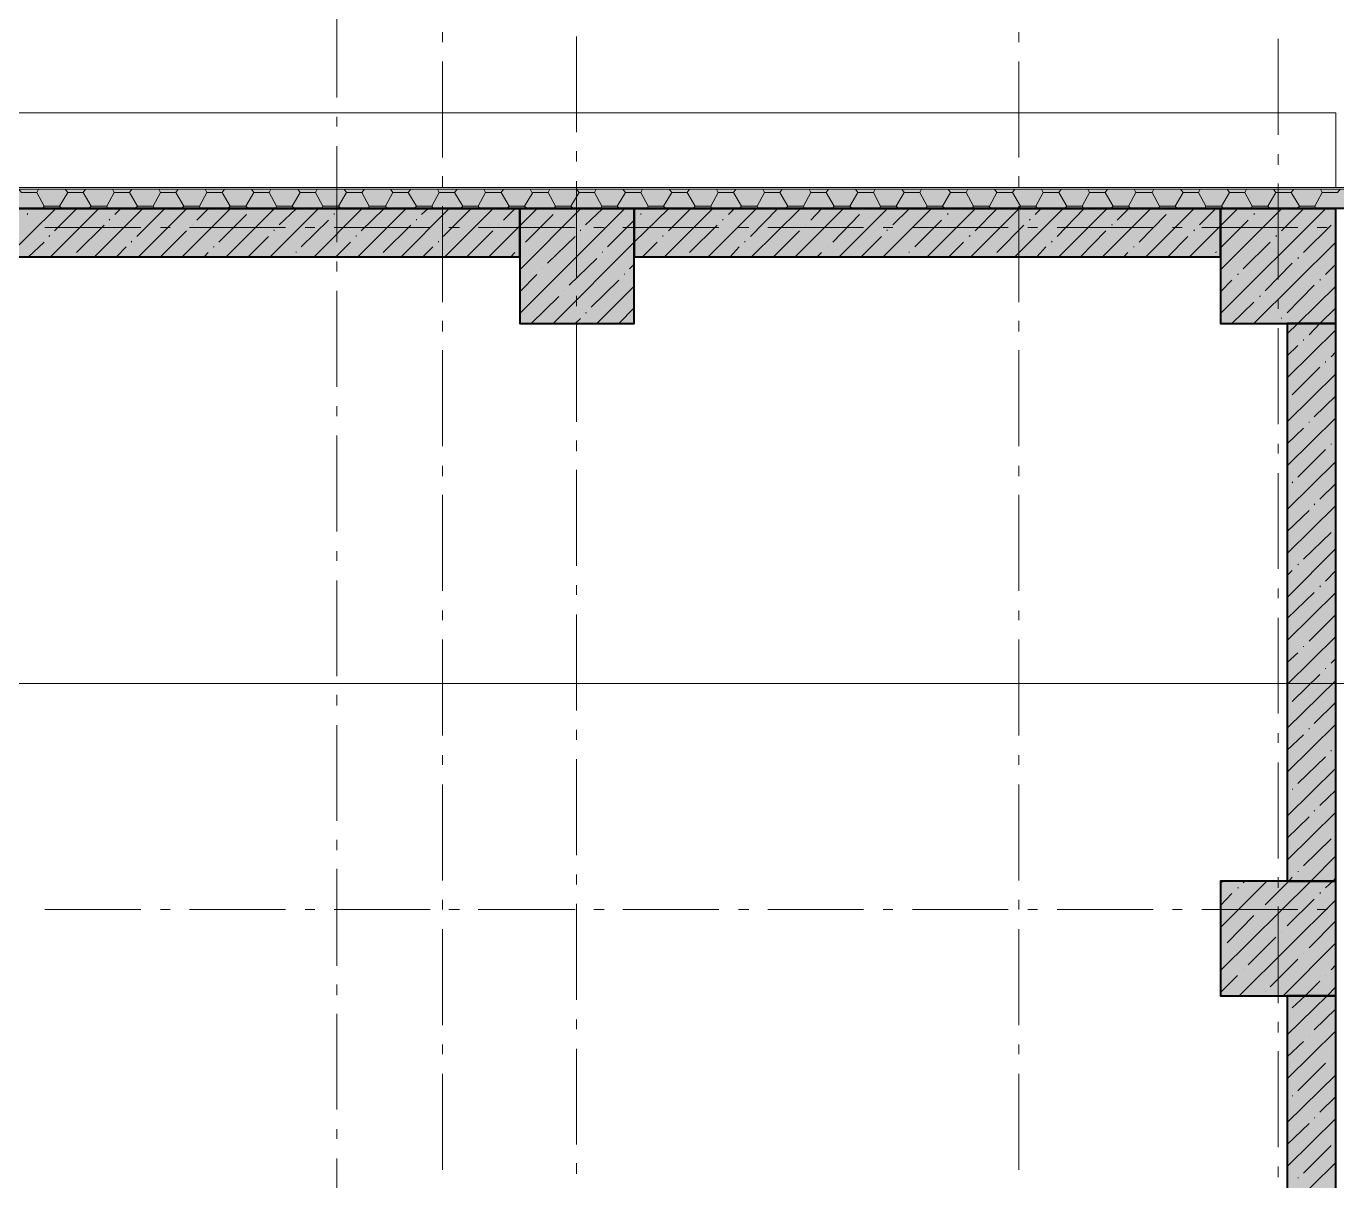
# Model space of a CAD drawing. Header units: millimetres. Extents: x -401725 to 250493, y 305116 to 802890.
# Drawn here: x -375115.67 to -375112.983, y 508985.866 to 508988.233 of the extents above; entities that cross this region are included whole.
import ezdxf

# ---------------------------------------------------------------- set-up
doc = ezdxf.new("R2010")
doc.units = ezdxf.units.MM
doc.layers.add('PDF _Геометрия', color=7, linetype='Continuous', true_color=0x1d1d1d)
doc.layers.add('PDF _Сплошная заливка', color=7, linetype='Continuous', true_color=0xffffff)

msp = doc.modelspace()

# ---------------------------------------------------------------- hatches: boundary and pattern name
at = {"layer": 'PDF _Сплошная заливка', "transparency": 33554559}
h = msp.add_hatch(color=256, dxfattribs=at)
h.paths.add_polyline_path([(-375123.1053, 508987.8606), (-375123.1053, 508987.8988), (-375133.6947, 508987.8988), (-375133.6947, 508987.8606)])
h.paths.add_polyline_path([(-375092.8682, 508987.8606), (-375092.8682, 508987.8988), (-375102.5145, 508987.8988), (-375102.5145, 508987.8606)])
h.paths.add_polyline_path([(-375102.9861, 508987.8606), (-375102.9861, 508987.8988), (-375109.5058, 508987.8988), (-375109.5058, 508987.8606)])
h.paths.add_polyline_path([(-375109.7425, 508987.8606), (-375109.7425, 508987.8988), (-375122.4753, 508987.8988), (-375122.4753, 508987.8606)])

# ---------------------------------------------------------------- linework, layer by layer
at = {"layer": 'PDF _Геометрия', "color": 7, "lineweight": 9}
for points in [[(-375115.0331, 508988.2838), (-375115.0331, 508988.0871)], [(-375114.8164, 508988.2205), (-375114.8164, 508988.2005)], [(-375113.6347, 508988.2205), (-375113.6347, 508988.2005)], [(-375114.5414, 508988.2121), (-375114.5414, 508988.0155)], [(-375113.1031, 508988.2071), (-375113.1031, 508988.0105)], [(-375114.8164, 508988.1605), (-375114.8164, 508987.9638)], [(-375113.6347, 508988.1605), (-375113.6347, 508987.9638)], [(-375112.9847, 508987.9021), (-375112.9847, 508988.0554), (-375133.8905, 508988.0554), (-375133.8905, 508975.6543)], [(-375115.0331, 508988.0471), (-375115.0331, 508988.0271)], [(-375115.0331, 508987.9871), (-375115.0331, 508987.7905)], [(-375114.5414, 508987.9771), (-375114.5414, 508987.9555)], [(-375113.1031, 508987.9705), (-375113.1031, 508987.9488)], [(-375114.8164, 508987.9255), (-375114.8164, 508987.9038)], [(-375113.6347, 508987.9255), (-375113.6347, 508987.9038)], [(-375122.4747, 508987.8988), (-375109.7419, 508987.8988)], [(-375109.7414, 508987.9021), (-375122.4742, 508987.9021), (-375122.4742, 508987.8988), (-375122.4742, 508987.8605), (-375122.4742, 508987.8588)], [(-375114.5414, 508987.9155), (-375114.5414, 508987.7188)], [(-375113.1031, 508987.9105), (-375113.1031, 508987.7138)], [(-375122.4747, 508987.8605), (-375109.7419, 508987.8605)], [(-375116.0964, 508987.8588), (-375110.19, 508987.8588)], [(-375114.8164, 508987.8638), (-375114.8164, 508987.6671)], [(-375113.6347, 508987.8638), (-375113.6347, 508987.6671)], [(-375112.9847, 508987.6238), (-375112.9847, 508987.8588)], [(-375115.4347, 508987.8205), (-375115.6314, 508987.8205)], [(-375115.3747, 508987.8205), (-375115.3947, 508987.8205)], [(-375115.1381, 508987.8205), (-375115.3347, 508987.8205)], [(-375115.0781, 508987.8205), (-375115.0981, 508987.8205)], [(-375114.8414, 508987.8205), (-375115.0381, 508987.8205)], [(-375114.7814, 508987.8205), (-375114.8031, 508987.8205)], [(-375114.5447, 508987.8205), (-375114.7431, 508987.8205)], [(-375114.4847, 508987.8205), (-375114.5064, 508987.8205)], [(-375114.2497, 508987.8205), (-375114.4464, 508987.8205)], [(-375114.1881, 508987.8205), (-375114.2097, 508987.8205)], [(-375113.9531, 508987.8205), (-375114.1497, 508987.8205)], [(-375113.8931, 508987.8205), (-375113.9131, 508987.8205)], [(-375113.6564, 508987.8205), (-375113.8531, 508987.8205)], [(-375113.5964, 508987.8205), (-375113.6164, 508987.8205)], [(-375113.3597, 508987.8205), (-375113.5564, 508987.8205)], [(-375113.2997, 508987.8205), (-375113.3197, 508987.8205)], [(-375113.0631, 508987.8205), (-375113.2597, 508987.8205)], [(-375113.0031, 508987.8205), (-375113.0231, 508987.8205)], [(-375115.0331, 508987.7505), (-375115.0331, 508987.7305)], [(-375115.0331, 508987.6905), (-375115.0331, 508987.4938)], [(-375114.5414, 508987.6805), (-375114.5414, 508987.6588)], [(-375113.1031, 508987.6738), (-375113.1031, 508987.6538)], [(-375114.8164, 508987.6288), (-375114.8164, 508987.6071)], [(-375113.6347, 508987.6288), (-375113.6347, 508987.6071)], [(-375114.5414, 508987.6205), (-375114.5414, 508987.4221)], [(-375113.1031, 508987.6138), (-375113.1031, 508987.4171)], [(-375114.8164, 508987.5688), (-375114.8164, 508987.3721)], [(-375113.6347, 508987.5688), (-375113.6347, 508987.3721)], [(-375115.0331, 508987.4538), (-375115.0331, 508987.4338)], [(-375115.0331, 508987.3938), (-375115.0331, 508987.1971)], [(-375114.5414, 508987.3838), (-375114.5414, 508987.3621)], [(-375113.1031, 508987.3771), (-375113.1031, 508987.3571)], [(-375114.8164, 508987.3321), (-375114.8164, 508987.3105)], [(-375114.5414, 508987.3238), (-375114.5414, 508987.1271)], [(-375113.6347, 508987.3321), (-375113.6347, 508987.3105)], [(-375113.1031, 508987.3171), (-375113.1031, 508987.1205)], [(-375114.8164, 508987.2721), (-375114.8164, 508987.0755)], [(-375113.6347, 508987.2721), (-375113.6347, 508987.0755)], [(-375115.0331, 508987.1571), (-375115.0331, 508987.1371)], [(-375115.0331, 508987.0971), (-375115.0331, 508986.9005)], [(-375114.5414, 508987.0871), (-375114.5414, 508987.0671)], [(-375113.1031, 508987.0805), (-375113.1031, 508987.0605)], [(-375114.8164, 508987.0355), (-375114.8164, 508987.0155)], [(-375114.5414, 508987.0271), (-375114.5414, 508986.8305)], [(-375113.6347, 508987.0355), (-375113.6347, 508987.0155)], [(-375113.1031, 508987.0205), (-375113.1031, 508986.8238)], [(-375114.8164, 508986.9755), (-375114.8164, 508986.7788)], [(-375113.6347, 508986.9755), (-375113.6347, 508986.7788)], [(-375115.0331, 508986.8621), (-375115.0331, 508986.8405)], [(-375115.0331, 508986.8005), (-375115.0331, 508986.6038)], [(-375114.5414, 508986.7905), (-375114.5414, 508986.7705)], [(-375113.1031, 508986.7838), (-375113.1031, 508986.7638)], [(-375114.8164, 508986.7388), (-375114.8164, 508986.7188)], [(-375114.5414, 508986.7305), (-375114.5414, 508986.5338)], [(-375113.6347, 508986.7388), (-375113.6347, 508986.7188)], [(-375113.1031, 508986.7238), (-375113.1031, 508986.5271)], [(-375114.8164, 508986.6788), (-375114.8164, 508986.4821)], [(-375113.6347, 508986.6788), (-375113.6347, 508986.4821)], [(-375115.0331, 508986.5655), (-375115.0331, 508986.5438)], [(-375115.0331, 508986.5055), (-375115.0331, 508986.3071)], [(-375114.5414, 508986.4938), (-375114.5414, 508986.4738)], [(-375113.1031, 508986.4888), (-375113.1031, 508986.4671)], [(-375112.9847, 508986.2455), (-375112.9847, 508986.4804)], [(-375115.6314, 508986.4221), (-375115.4347, 508986.4221)], [(-375115.3947, 508986.4221), (-375115.3747, 508986.4221)], [(-375115.3347, 508986.4221), (-375115.1381, 508986.4221)], [(-375115.0981, 508986.4221), (-375115.0781, 508986.4221)], [(-375115.0381, 508986.4221), (-375114.8414, 508986.4221)], [(-375114.8164, 508986.4421), (-375114.8164, 508986.4221)], [(-375114.8031, 508986.4221), (-375114.7814, 508986.4221)], [(-375114.7431, 508986.4221), (-375114.5447, 508986.4221)], [(-375114.5414, 508986.4338), (-375114.5414, 508986.2371)], [(-375114.5064, 508986.4221), (-375114.4847, 508986.4221)], [(-375114.4464, 508986.4221), (-375114.2497, 508986.4221)], [(-375114.2097, 508986.4221), (-375114.1881, 508986.4221)], [(-375114.1497, 508986.4221), (-375113.9531, 508986.4221)], [(-375113.9131, 508986.4221), (-375113.8931, 508986.4221)], [(-375113.8531, 508986.4221), (-375113.6564, 508986.4221)], [(-375113.6347, 508986.4421), (-375113.6347, 508986.4221)], [(-375113.6164, 508986.4221), (-375113.5964, 508986.4221)], [(-375113.5564, 508986.4221), (-375113.3597, 508986.4221)], [(-375113.3197, 508986.4221), (-375113.2997, 508986.4221)], [(-375113.2597, 508986.4221), (-375113.0631, 508986.4221)], [(-375113.1031, 508986.4288), (-375113.1031, 508986.2305)], [(-375113.0231, 508986.4221), (-375113.0031, 508986.4221)], [(-375114.8164, 508986.3821), (-375114.8164, 508986.1855)], [(-375113.6347, 508986.3821), (-375113.6347, 508986.1855)], [(-375115.0331, 508986.2688), (-375115.0331, 508986.2471)], [(-375115.0331, 508986.2088), (-375115.0331, 508986.0121)], [(-375114.5414, 508986.1971), (-375114.5414, 508986.1771)], [(-375113.1031, 508986.1921), (-375113.1031, 508986.1705)], [(-375114.8164, 508986.1455), (-375114.8164, 508986.1255)], [(-375114.5414, 508986.1371), (-375114.5414, 508985.9405)], [(-375113.6347, 508986.1455), (-375113.6347, 508986.1255)], [(-375113.1031, 508986.1321), (-375113.1031, 508985.9355)], [(-375114.8164, 508986.0855), (-375114.8164, 508985.8888)], [(-375113.6347, 508986.0855), (-375113.6347, 508985.8888)], [(-375115.0331, 508985.9721), (-375115.0331, 508985.9521)], [(-375115.0331, 508985.9121), (-375115.0331, 508985.7155)], [(-375114.5414, 508985.9021), (-375114.5414, 508985.8805)], [(-375113.1031, 508985.8955), (-375113.1031, 508985.8738)]]:
    msp.add_lwpolyline(points, dxfattribs=at)
at = {"layer": 'PDF _Геометрия', "lineweight": 9}
for points in [[(-375115.6847, 508987.8988), (-375115.6797, 508987.8921), (-375115.6481, 508987.8921), (-375115.6447, 508987.8988)], [(-375115.5897, 508987.8988), (-375115.5847, 508987.8921), (-375115.5531, 508987.8921), (-375115.5481, 508987.8988)], [(-375115.4931, 508987.8988), (-375115.4897, 508987.8921), (-375115.4581, 508987.8921)], [(-375115.4581, 508987.8921), (-375115.4531, 508987.8988)], [(-375115.3981, 508987.8988), (-375115.3947, 508987.8921), (-375115.3631, 508987.8921)], [(-375115.3631, 508987.8921), (-375115.3581, 508987.8988)], [(-375115.3031, 508987.8988), (-375115.2997, 508987.8921), (-375115.2681, 508987.8921), (-375115.2631, 508987.8988)], [(-375115.2081, 508987.8988), (-375115.2031, 508987.8921), (-375115.1714, 508987.8921)], [(-375115.1714, 508987.8921), (-375115.1681, 508987.8988)], [(-375115.1131, 508987.8988), (-375115.1081, 508987.8921), (-375115.0764, 508987.8921)], [(-375115.0764, 508987.8921), (-375115.0731, 508987.8988)], [(-375115.0181, 508987.8988), (-375115.0131, 508987.8921), (-375114.9814, 508987.8921), (-375114.9764, 508987.8988)], [(-375114.9231, 508987.8988), (-375114.9181, 508987.8921), (-375114.8864, 508987.8921), (-375114.8814, 508987.8988)], [(-375114.8264, 508987.8988), (-375114.8231, 508987.8921), (-375114.7914, 508987.8921)], [(-375114.7914, 508987.8921), (-375114.7864, 508987.8988)], [(-375114.7314, 508987.8988), (-375114.7281, 508987.8921), (-375114.6964, 508987.8921)], [(-375114.6964, 508987.8921), (-375114.6914, 508987.8988)], [(-375114.6331, 508987.8921), (-375114.6364, 508987.8988)], [(-375114.5997, 508987.8921), (-375114.5964, 508987.8988)], [(-375114.5414, 508987.8988), (-375114.5364, 508987.8921), (-375114.5047, 508987.8921)], [(-375114.5047, 508987.8921), (-375114.5014, 508987.8988)], [(-375114.4464, 508987.8988), (-375114.4414, 508987.8921), (-375114.4097, 508987.8921)], [(-375114.4097, 508987.8921), (-375114.4064, 508987.8988)], [(-375114.3514, 508987.8988), (-375114.3464, 508987.8921), (-375114.3147, 508987.8921), (-375114.3097, 508987.8988)], [(-375114.2547, 508987.8988), (-375114.2514, 508987.8921), (-375114.2197, 508987.8921), (-375114.2147, 508987.8988)], [(-375114.1597, 508987.8988), (-375114.1564, 508987.8921), (-375114.1247, 508987.8921)], [(-375114.1247, 508987.8921), (-375114.1197, 508987.8988)], [(-375114.0647, 508987.8988), (-375114.0614, 508987.8921), (-375114.0297, 508987.8921)], [(-375114.0297, 508987.8921), (-375114.0247, 508987.8988)], [(-375113.9697, 508987.8988), (-375113.9647, 508987.8921), (-375113.9331, 508987.8921)], [(-375113.9331, 508987.8921), (-375113.9297, 508987.8988)], [(-375113.8747, 508987.8988), (-375113.8697, 508987.8921), (-375113.8381, 508987.8921)], [(-375113.8381, 508987.8921), (-375113.8347, 508987.8988)], [(-375113.7797, 508987.8988), (-375113.7747, 508987.8921), (-375113.7431, 508987.8921)], [(-375113.7431, 508987.8921), (-375113.7397, 508987.8988)], [(-375113.6847, 508987.8988), (-375113.6797, 508987.8921), (-375113.6481, 508987.8921), (-375113.6431, 508987.8988)], [(-375113.5881, 508987.8988), (-375113.5847, 508987.8921), (-375113.5531, 508987.8921), (-375113.5481, 508987.8988)], [(-375113.4931, 508987.8988), (-375113.4897, 508987.8921), (-375113.4581, 508987.8921)], [(-375113.4581, 508987.8921), (-375113.4531, 508987.8988)], [(-375113.3981, 508987.8988), (-375113.3947, 508987.8921), (-375113.3614, 508987.8921)], [(-375113.3614, 508987.8921), (-375113.3581, 508987.8988)], [(-375113.3031, 508987.8988), (-375113.2981, 508987.8921), (-375113.2664, 508987.8921)], [(-375113.2664, 508987.8921), (-375113.2631, 508987.8988)], [(-375113.2081, 508987.8988), (-375113.2031, 508987.8921), (-375113.1714, 508987.8921)], [(-375113.1714, 508987.8921), (-375113.1681, 508987.8988)], [(-375113.1131, 508987.8988), (-375113.1081, 508987.8921), (-375113.0764, 508987.8921)], [(-375113.0764, 508987.8921), (-375113.0714, 508987.8988)], [(-375113.0164, 508987.8988), (-375113.0131, 508987.8921), (-375112.9814, 508987.8921), (-375112.9764, 508987.8988)], [(-375115.6481, 508987.8921), (-375115.6331, 508987.8638), (-375115.6014, 508987.8638), (-375115.5981, 508987.8605)], [(-375115.6014, 508987.8638), (-375115.5847, 508987.8921)], [(-375115.5531, 508987.8921), (-375115.5364, 508987.8638), (-375115.5047, 508987.8638)], [(-375115.5031, 508987.8605), (-375115.5047, 508987.8638), (-375115.4897, 508987.8921)], [(-375115.4581, 508987.8921), (-375115.4414, 508987.8638), (-375115.4097, 508987.8638)], [(-375115.4081, 508987.8605), (-375115.4097, 508987.8638), (-375115.3947, 508987.8921)], [(-375115.3631, 508987.8921), (-375115.3464, 508987.8638), (-375115.3147, 508987.8638), (-375115.3131, 508987.8605)], [(-375115.3147, 508987.8638), (-375115.2997, 508987.8921)], [(-375115.2681, 508987.8921), (-375115.2514, 508987.8638), (-375115.2197, 508987.8638), (-375115.2031, 508987.8921)], [(-375115.1714, 508987.8921), (-375115.1564, 508987.8638), (-375115.1247, 508987.8638)], [(-375115.1214, 508987.8605), (-375115.1247, 508987.8638), (-375115.1081, 508987.8921)], [(-375115.0764, 508987.8921), (-375115.0614, 508987.8638), (-375115.0297, 508987.8638)], [(-375115.0264, 508987.8605), (-375115.0297, 508987.8638), (-375115.0131, 508987.8921)], [(-375114.9814, 508987.8921), (-375114.9664, 508987.8638), (-375114.9331, 508987.8638), (-375114.9314, 508987.8605)], [(-375114.9331, 508987.8638), (-375114.9181, 508987.8921)], [(-375114.8864, 508987.8921), (-375114.8697, 508987.8638), (-375114.8381, 508987.8638)], [(-375114.8364, 508987.8605), (-375114.8381, 508987.8638), (-375114.8231, 508987.8921)], [(-375114.7914, 508987.8921), (-375114.7747, 508987.8638), (-375114.7431, 508987.8638)], [(-375114.7414, 508987.8605), (-375114.7431, 508987.8638), (-375114.7281, 508987.8921)], [(-375114.6964, 508987.8921), (-375114.6797, 508987.8638), (-375114.6481, 508987.8638), (-375114.6447, 508987.8605)], [(-375114.6481, 508987.8638), (-375114.6314, 508987.8921)], [(-375114.6314, 508987.8921), (-375114.5997, 508987.8921)], [(-375114.5997, 508987.8921), (-375114.5847, 508987.8638), (-375114.5531, 508987.8638), (-375114.5364, 508987.8921)], [(-375114.5047, 508987.8921), (-375114.4897, 508987.8638), (-375114.4581, 508987.8638)], [(-375114.4547, 508987.8605), (-375114.4581, 508987.8638), (-375114.4414, 508987.8921)], [(-375114.4097, 508987.8921), (-375114.3947, 508987.8638), (-375114.3631, 508987.8638)], [(-375114.3597, 508987.8605), (-375114.3631, 508987.8638), (-375114.3464, 508987.8921)], [(-375114.3147, 508987.8921), (-375114.2981, 508987.8638), (-375114.2664, 508987.8638), (-375114.2647, 508987.8605)], [(-375114.2664, 508987.8638), (-375114.2514, 508987.8921)], [(-375114.2197, 508987.8921), (-375114.2031, 508987.8638), (-375114.1714, 508987.8638)], [(-375114.1697, 508987.8605), (-375114.1714, 508987.8638), (-375114.1564, 508987.8921)], [(-375114.1247, 508987.8921), (-375114.1081, 508987.8638), (-375114.0764, 508987.8638)], [(-375114.0747, 508987.8605), (-375114.0764, 508987.8638), (-375114.0614, 508987.8921)], [(-375114.0297, 508987.8921), (-375114.0131, 508987.8638), (-375113.9814, 508987.8638), (-375113.9781, 508987.8605)], [(-375113.9814, 508987.8638), (-375113.9647, 508987.8921)], [(-375113.9331, 508987.8921), (-375113.9181, 508987.8638), (-375113.8864, 508987.8638), (-375113.8697, 508987.8921)], [(-375113.8381, 508987.8921), (-375113.8231, 508987.8638), (-375113.7914, 508987.8638)], [(-375113.7881, 508987.8605), (-375113.7914, 508987.8638), (-375113.7747, 508987.8921)], [(-375113.7431, 508987.8921), (-375113.7281, 508987.8638), (-375113.6947, 508987.8638)], [(-375113.6947, 508987.8638), (-375113.6797, 508987.8921)], [(-375113.6481, 508987.8921), (-375113.6314, 508987.8638), (-375113.5997, 508987.8638), (-375113.5981, 508987.8605)], [(-375113.5997, 508987.8638), (-375113.5847, 508987.8921)], [(-375113.5531, 508987.8921), (-375113.5364, 508987.8638), (-375113.5047, 508987.8638)], [(-375113.5031, 508987.8605), (-375113.5047, 508987.8638), (-375113.4897, 508987.8921)], [(-375113.4581, 508987.8921), (-375113.4414, 508987.8638), (-375113.4097, 508987.8638)], [(-375113.4064, 508987.8605), (-375113.4097, 508987.8638), (-375113.3947, 508987.8921)], [(-375113.3614, 508987.8921), (-375113.3464, 508987.8638), (-375113.3147, 508987.8638), (-375113.3114, 508987.8605)], [(-375113.3147, 508987.8638), (-375113.2981, 508987.8921)], [(-375113.2664, 508987.8921), (-375113.2514, 508987.8638), (-375113.2197, 508987.8638), (-375113.2031, 508987.8921)], [(-375113.1714, 508987.8921), (-375113.1564, 508987.8638), (-375113.1247, 508987.8638)], [(-375113.1214, 508987.8605), (-375113.1247, 508987.8638), (-375113.1081, 508987.8921)], [(-375113.0764, 508987.8921), (-375113.0597, 508987.8638), (-375113.0281, 508987.8638)], [(-375113.0264, 508987.8605), (-375113.0281, 508987.8638), (-375113.0131, 508987.8921)], [(-375115.7097, 508987.7605), (-375115.6097, 508987.8588)], [(-375115.6681, 508987.8471), (-375115.6664, 508987.8488)], [(-375115.6564, 508987.8588), (-375115.6547, 508987.8588)], [(-375115.6347, 508987.8605), (-375115.6331, 508987.8638)], [(-375115.6197, 508987.7605), (-375115.5214, 508987.8588)], [(-375115.6114, 508987.8138), (-375115.5664, 508987.8588)], [(-375115.5397, 508987.8605), (-375115.5364, 508987.8638)], [(-375115.5297, 508987.7605), (-375115.4314, 508987.8588)], [(-375115.4881, 508987.8471), (-375115.4764, 508987.8588)], [(-375115.4447, 508987.8605), (-375115.4414, 508987.8638)], [(-375115.4431, 508987.8021), (-375115.3864, 508987.8588)], [(-375115.4397, 508987.7605), (-375115.3414, 508987.8588)], [(-375115.3497, 508987.8605), (-375115.3464, 508987.8638)], [(-375115.3497, 508987.7605), (-375115.2514, 508987.8588)], [(-375115.3197, 508987.8355), (-375115.2964, 508987.8588)], [(-375115.2747, 508987.7905), (-375115.2181, 508987.8471)], [(-375115.2597, 508987.7605), (-375115.1614, 508987.8588)], [(-375115.2547, 508987.8605), (-375115.2514, 508987.8638)], [(-375115.2164, 508987.8605), (-375115.2197, 508987.8638)], [(-375115.2064, 508987.8588), (-375115.2064, 508987.8588)], [(-375115.1697, 508987.7605), (-375115.0714, 508987.8588)], [(-375115.1581, 508987.8605), (-375115.1564, 508987.8638)], [(-375115.1514, 508987.8255), (-375115.1164, 508987.8588)], [(-375115.0797, 508987.7605), (-375114.9814, 508987.8588)], [(-375115.0631, 508987.8605), (-375115.0614, 508987.8638)], [(-375115.0381, 508987.8471), (-375115.0381, 508987.8488)], [(-375115.0281, 508987.8588), (-375115.0264, 508987.8588)], [(-375114.9897, 508987.7605), (-375114.8914, 508987.8588)], [(-375114.9831, 508987.8138), (-375114.9364, 508987.8588)], [(-375114.9681, 508987.8605), (-375114.9664, 508987.8638)], [(-375114.9014, 508987.7605), (-375114.8031, 508987.8588)], [(-375114.8731, 508987.8605), (-375114.8697, 508987.8638)], [(-375114.8597, 508987.8471), (-375114.8464, 508987.8588)], [(-375114.8147, 508987.8021), (-375114.7581, 508987.8588)], [(-375114.8114, 508987.7605), (-375114.7131, 508987.8588)], [(-375114.7781, 508987.8605), (-375114.7747, 508987.8638)], [(-375114.6914, 508987.8355), (-375114.6681, 508987.8588)], [(-375114.6831, 508987.8605), (-375114.6797, 508987.8638)], [(-375114.6581, 508987.8238), (-375114.6231, 508987.8588)], [(-375114.6581, 508987.7338), (-375114.5331, 508987.8588)], [(-375114.6581, 508987.6438), (-375114.4431, 508987.8588)], [(-375114.6464, 508987.7905), (-375114.5897, 508987.8471)], [(-375114.5864, 508987.8605), (-375114.5847, 508987.8638)], [(-375114.5781, 508987.8588), (-375114.5781, 508987.8588)], [(-375114.5497, 508987.8605), (-375114.5531, 508987.8638)], [(-375114.5231, 508987.8255), (-375114.4881, 508987.8588)], [(-375114.4914, 508987.8605), (-375114.4897, 508987.8638)], [(-375114.4231, 508987.7905), (-375114.3531, 508987.8588)], [(-375114.4097, 508987.8471), (-375114.4097, 508987.8488)], [(-375114.3981, 508987.8588), (-375114.3981, 508987.8588)], [(-375114.3964, 508987.8605), (-375114.3947, 508987.8638)], [(-375114.3614, 508987.7605), (-375114.2631, 508987.8588)], [(-375114.3531, 508987.8138), (-375114.3081, 508987.8588)], [(-375114.3014, 508987.8605), (-375114.2981, 508987.8638)], [(-375114.2714, 508987.7605), (-375114.1731, 508987.8588)], [(-375114.2297, 508987.8471), (-375114.2181, 508987.8588)], [(-375114.2064, 508987.8605), (-375114.2031, 508987.8638)], [(-375114.1847, 508987.8021), (-375114.1297, 508987.8588)], [(-375114.1831, 508987.7605), (-375114.0831, 508987.8588)], [(-375114.1114, 508987.8605), (-375114.1081, 508987.8638)], [(-375114.0931, 508987.7605), (-375113.9947, 508987.8588)], [(-375114.0614, 508987.8355), (-375114.0397, 508987.8588)], [(-375114.0164, 508987.8605), (-375114.0131, 508987.8638)], [(-375114.0164, 508987.7905), (-375113.9614, 508987.8471)], [(-375114.0031, 508987.7605), (-375113.9047, 508987.8588)], [(-375113.9497, 508987.8588), (-375113.9497, 508987.8588)], [(-375113.9197, 508987.8605), (-375113.9181, 508987.8638)], [(-375113.9131, 508987.7605), (-375113.8147, 508987.8588)], [(-375113.8931, 508987.8255), (-375113.8597, 508987.8588)], [(-375113.8831, 508987.8605), (-375113.8864, 508987.8638)], [(-375113.8247, 508987.8605), (-375113.8231, 508987.8638)], [(-375113.8231, 508987.7605), (-375113.7247, 508987.8588)], [(-375113.7814, 508987.8471), (-375113.7797, 508987.8488)], [(-375113.7697, 508987.8588), (-375113.7697, 508987.8588)], [(-375113.7331, 508987.7605), (-375113.6347, 508987.8588)], [(-375113.7297, 508987.8605), (-375113.7281, 508987.8638)], [(-375113.7247, 508987.8138), (-375113.6797, 508987.8588)], [(-375113.6931, 508987.8605), (-375113.6964, 508987.8638)], [(-375113.6431, 508987.7605), (-375113.5447, 508987.8588)], [(-375113.6347, 508987.8605), (-375113.6314, 508987.8638)], [(-375113.6014, 508987.8471), (-375113.5897, 508987.8588)], [(-375113.5564, 508987.8021), (-375113.5014, 508987.8588)], [(-375113.5531, 508987.7605), (-375113.4547, 508987.8588)], [(-375113.5397, 508987.8605), (-375113.5364, 508987.8638)], [(-375113.4631, 508987.7605), (-375113.3647, 508987.8588)], [(-375113.4447, 508987.8605), (-375113.4414, 508987.8638)], [(-375113.4331, 508987.8355), (-375113.4097, 508987.8588)], [(-375113.3881, 508987.7905), (-375113.3331, 508987.8471)], [(-375113.3747, 508987.7605), (-375113.2764, 508987.8588)], [(-375113.3481, 508987.8605), (-375113.3464, 508987.8638)], [(-375113.3214, 508987.8588), (-375113.3197, 508987.8588)], [(-375113.2647, 508987.8255), (-375113.2314, 508987.8588)], [(-375113.2531, 508987.8605), (-375113.2514, 508987.8638)], [(-375113.2214, 508987.8238), (-375113.1864, 508987.8588)], [(-375113.2214, 508987.7338), (-375113.0964, 508987.8588)], [(-375113.2214, 508987.6438), (-375113.0064, 508987.8588)], [(-375113.2164, 508987.8605), (-375113.2197, 508987.8638)], [(-375113.1581, 508987.8605), (-375113.1564, 508987.8638)], [(-375113.1531, 508987.8471), (-375113.1514, 508987.8488)], [(-375113.1414, 508987.8588), (-375113.1414, 508987.8588)], [(-375113.0964, 508987.8138), (-375113.0514, 508987.8588)], [(-375113.0631, 508987.8605), (-375113.0597, 508987.8638)], [(-375115.5664, 508987.7688), (-375115.5097, 508987.8254)], [(-375115.4997, 508987.8355), (-375115.4981, 508987.8371)], [(-375115.3297, 508987.8255), (-375115.3297, 508987.8255)], [(-375115.1064, 508987.7805), (-375115.0497, 508987.8354)], [(-375114.9381, 508987.7688), (-375114.8814, 508987.8254)], [(-375114.8697, 508987.8355), (-375114.8697, 508987.8371)], [(-375114.7214, 508987.7605), (-375114.6581, 508987.8238)], [(-375114.7014, 508987.8255), (-375114.7014, 508987.8255)], [(-375114.4781, 508987.7805), (-375114.4231, 508987.8354)], [(-375114.4231, 508987.8355), (-375114.4214, 508987.8355)], [(-375114.3097, 508987.7688), (-375114.2531, 508987.8254)], [(-375114.2414, 508987.8355), (-375114.2414, 508987.8371)], [(-375114.0731, 508987.8255), (-375114.0731, 508987.8255)], [(-375113.8481, 508987.7805), (-375113.7931, 508987.8354)], [(-375113.6797, 508987.7688), (-375113.6247, 508987.8254)], [(-375113.6131, 508987.8355), (-375113.6114, 508987.8371)], [(-375113.4447, 508987.8255), (-375113.4431, 508987.8255)], [(-375113.2847, 508987.7605), (-375113.2214, 508987.8238)], [(-375113.2197, 508987.7805), (-375113.1647, 508987.8354)], [(-375113.0514, 508987.7688), (-375112.9947, 508987.8254)], [(-375115.6647, 508987.7605), (-375115.6331, 508987.7905)], [(-375115.6231, 508987.8021), (-375115.6214, 508987.8038)], [(-375115.4547, 508987.7905), (-375115.4531, 508987.7921)], [(-375115.3947, 508987.7605), (-375115.3414, 508987.8138)], [(-375115.2147, 508987.7605), (-375115.1731, 508987.8021)], [(-375115.1614, 508987.8138), (-375115.1614, 508987.8155)], [(-375115.0347, 508987.7605), (-375115.0047, 508987.7905)], [(-375114.9931, 508987.8021), (-375114.9931, 508987.8038)], [(-375114.8247, 508987.7905), (-375114.8247, 508987.7921)], [(-375114.7664, 508987.7605), (-375114.7131, 508987.8138)], [(-375114.6014, 508987.7471), (-375114.5447, 508987.8021)], [(-375114.5897, 508987.6238), (-375114.4231, 508987.7904)], [(-375114.5331, 508987.8138), (-375114.5331, 508987.8155)], [(-375114.4064, 508987.7605), (-375114.3764, 508987.7905)], [(-375114.3647, 508987.8021), (-375114.3647, 508987.8038)], [(-375114.1964, 508987.7905), (-375114.1964, 508987.7921)], [(-375114.1381, 508987.7605), (-375114.0847, 508987.8138)], [(-375113.9581, 508987.7605), (-375113.9164, 508987.8021)], [(-375113.9047, 508987.8138), (-375113.9047, 508987.8155)], [(-375113.7781, 508987.7605), (-375113.7481, 508987.7905)], [(-375113.7364, 508987.8021), (-375113.7347, 508987.8038)], [(-375113.5681, 508987.7905), (-375113.5664, 508987.7921)], [(-375113.5081, 508987.7605), (-375113.4564, 508987.8138)], [(-375113.3297, 508987.7605), (-375113.2881, 508987.8021)], [(-375113.2764, 508987.8138), (-375113.2747, 508987.8155)], [(-375113.1747, 508987.7355), (-375113.1197, 508987.7904)], [(-375113.1531, 508987.6238), (-375112.9847, 508987.7904)], [(-375113.1081, 508987.8021), (-375113.1064, 508987.8038)], [(-375115.4847, 508987.7605), (-375115.4647, 508987.7805)], [(-375115.3047, 508987.7605), (-375115.2964, 508987.7688)], [(-375115.2864, 508987.7805), (-375115.2847, 508987.7805)], [(-375115.1164, 508987.7688), (-375115.1164, 508987.7705)], [(-375114.8564, 508987.7605), (-375114.8364, 508987.7805)], [(-375114.6764, 508987.7605), (-375114.6681, 508987.7688)], [(-375114.6564, 508987.7805), (-375114.6564, 508987.7805)], [(-375114.4881, 508987.7688), (-375114.4881, 508987.7705)], [(-375114.2264, 508987.7605), (-375114.2081, 508987.7805)], [(-375114.0481, 508987.7605), (-375114.0397, 508987.7688)], [(-375114.0281, 508987.7805), (-375114.0281, 508987.7805)], [(-375113.8597, 508987.7688), (-375113.8597, 508987.7705)], [(-375113.5981, 508987.7605), (-375113.5797, 508987.7805)], [(-375113.4197, 508987.7605), (-375113.4114, 508987.7688)], [(-375113.3997, 508987.7805), (-375113.3981, 508987.7805)], [(-375113.2314, 508987.7688), (-375113.2297, 508987.7705)], [(-375114.6114, 508987.7355), (-375114.6114, 508987.7355)], [(-375114.5564, 508987.7021), (-375114.4997, 508987.7571)], [(-375114.4331, 508987.7355), (-375114.4231, 508987.7455)], [(-375113.1297, 508987.6905), (-375113.0747, 508987.7471)], [(-375113.0631, 508987.7571), (-375113.0614, 508987.7588)], [(-375113.0064, 508987.7238), (-375112.9847, 508987.7455)], [(-375114.6581, 508987.6888), (-375114.6231, 508987.7238)], [(-375114.5114, 508987.6571), (-375114.4547, 508987.7121)], [(-375114.4431, 508987.7238), (-375114.4431, 508987.7255)], [(-375113.2214, 508987.6888), (-375113.1981, 508987.7121)], [(-375113.1864, 508987.7238), (-375113.1847, 508987.7255)], [(-375113.0181, 508987.7121), (-375113.0164, 508987.7138)], [(-375114.5664, 508987.6905), (-375114.5664, 508987.6905)], [(-375114.4997, 508987.6238), (-375114.4231, 508987.7004)], [(-375113.0847, 508987.6455), (-375113.0297, 508987.7021)], [(-375113.0631, 508987.6238), (-375112.9847, 508987.7004)], [(-375114.6347, 508987.6238), (-375114.5781, 508987.6788)], [(-375114.4547, 508987.6238), (-375114.4231, 508987.6554)], [(-375113.1981, 508987.6238), (-375113.1531, 508987.6671)], [(-375113.1414, 508987.6788), (-375113.1397, 508987.6805)], [(-375113.0181, 508987.6238), (-375112.9847, 508987.6554)], [(-375114.5447, 508987.6238), (-375114.5331, 508987.6338)], [(-375114.5231, 508987.6455), (-375114.5214, 508987.6455)], [(-375113.0964, 508987.6338), (-375113.0964, 508987.6355)], [(-375113.0847, 508987.6021), (-375113.0631, 508987.6238)], [(-375113.0847, 508987.5121), (-375112.9847, 508987.6104)], [(-375113.0397, 508987.6005), (-375113.0181, 508987.6238)], [(-375113.0847, 508987.5571), (-375113.0631, 508987.5788)], [(-375113.0514, 508987.5888), (-375113.0514, 508987.5905)], [(-375112.9947, 508987.5555), (-375112.9847, 508987.5655)], [(-375113.0847, 508987.4221), (-375112.9847, 508987.5204)], [(-375113.0747, 508987.4771), (-375113.0181, 508987.5338)], [(-375113.0064, 508987.5438), (-375113.0064, 508987.5455)], [(-375113.0297, 508987.4321), (-375112.9847, 508987.4754)], [(-375113.0847, 508987.3321), (-375112.9847, 508987.4304)], [(-375113.0397, 508987.4205), (-375113.0397, 508987.4221)], [(-375113.0847, 508987.3771), (-375113.0514, 508987.4088)], [(-375113.0631, 508987.3088), (-375113.0064, 508987.3654)], [(-375112.9947, 508987.3755), (-375112.9947, 508987.3771)], [(-375113.0847, 508987.2421), (-375112.9847, 508987.3404)], [(-375113.0747, 508987.2971), (-375113.0731, 508987.2988)], [(-375113.0181, 508987.2638), (-375112.9847, 508987.2954)], [(-375113.0297, 508987.2521), (-375113.0281, 508987.2538)], [(-375113.0847, 508987.1521), (-375112.9847, 508987.2504)], [(-375113.0847, 508987.1971), (-375113.0397, 508987.2404)], [(-375113.0514, 508987.1405), (-375112.9947, 508987.1954)], [(-375113.0847, 508987.0621), (-375112.9847, 508987.1621)], [(-375113.0631, 508987.1288), (-375113.0614, 508987.1305)], [(-375113.0847, 508987.1071), (-375113.0747, 508987.1171)], [(-375113.0064, 508987.0955), (-375112.9847, 508987.1171)], [(-375113.0847, 508986.9738), (-375112.9847, 508987.0721)], [(-375113.0847, 508987.0188), (-375113.0297, 508987.0721)], [(-375113.0181, 508987.0838), (-375113.0164, 508987.0855)], [(-375113.0397, 508986.9721), (-375112.9847, 508987.0271)], [(-375113.0847, 508986.8838), (-375112.9847, 508986.9821)], [(-375113.0514, 508986.9605), (-375113.0514, 508986.9621)], [(-375113.0847, 508986.9288), (-375113.0631, 508986.9488)], [(-375112.9947, 508986.9271), (-375112.9847, 508986.9371)], [(-375113.0747, 508986.8488), (-375113.0181, 508986.9038)], [(-375113.0064, 508986.9155), (-375113.0064, 508986.9171)], [(-375113.0847, 508986.7938), (-375112.9847, 508986.8921)], [(-375113.0297, 508986.8038), (-375112.9847, 508986.8471)], [(-375113.0847, 508986.7038), (-375112.9847, 508986.8021)], [(-375113.0847, 508986.7488), (-375113.0514, 508986.7804)], [(-375113.0397, 508986.7921), (-375113.0397, 508986.7938)], [(-375112.9947, 508986.7471), (-375112.9947, 508986.7488)], [(-375113.0631, 508986.6805), (-375113.0064, 508986.7354)], [(-375113.0847, 508986.6138), (-375112.9847, 508986.7121)], [(-375113.0747, 508986.6688), (-375113.0731, 508986.6688)], [(-375113.0181, 508986.6355), (-375112.9847, 508986.6671)], [(-375113.0847, 508986.5238), (-375112.9847, 508986.6221)], [(-375113.0847, 508986.5688), (-375113.0397, 508986.6121)], [(-375113.0297, 508986.6238), (-375113.0281, 508986.6255)], [(-375113.0514, 508986.5121), (-375112.9947, 508986.5671)], [(-375113.0364, 508986.4805), (-375112.9847, 508986.5321)], [(-375113.0631, 508986.5005), (-375113.0614, 508986.5005)], [(-375113.2214, 508986.4755), (-375113.2164, 508986.4805)], [(-375113.2214, 508986.3855), (-375113.1264, 508986.4804)], [(-375113.2214, 508986.2971), (-375113.0364, 508986.4804)], [(-375113.1747, 508986.4771), (-375113.1714, 508986.4805)], [(-375113.1297, 508986.4321), (-375113.0814, 508986.4804)], [(-375113.0814, 508986.4805), (-375113.0747, 508986.4888)], [(-375113.0064, 508986.4671), (-375112.9914, 508986.4805)], [(-375112.9914, 508986.4805), (-375112.9847, 508986.4871)], [(-375113.2214, 508986.4305), (-375113.1981, 508986.4555)], [(-375113.1864, 508986.4671), (-375113.1847, 508986.4671)], [(-375113.0181, 508986.4555), (-375113.0164, 508986.4571)], [(-375113.1831, 508986.2455), (-375112.9847, 508986.4421)], [(-375113.1414, 508986.4221), (-375113.1397, 508986.4221)], [(-375113.0847, 508986.3888), (-375113.0297, 508986.4438)], [(-375113.2081, 508986.3538), (-375113.1531, 508986.4104)], [(-375113.0397, 508986.3438), (-375112.9847, 508986.3988)], [(-375113.1647, 508986.3088), (-375113.1081, 508986.3654)], [(-375113.0964, 508986.3771), (-375113.0964, 508986.3771)], [(-375113.2197, 508986.3438), (-375113.2197, 508986.3438)], [(-375113.0931, 508986.2455), (-375112.9847, 508986.3538)], [(-375113.1197, 508986.2638), (-375113.0631, 508986.3204)], [(-375113.0514, 508986.3321), (-375113.0514, 508986.3321)], [(-375113.2214, 508986.2521), (-375113.1864, 508986.2871)], [(-375113.1747, 508986.2988), (-375113.1747, 508986.2988)], [(-375113.0064, 508986.2871), (-375113.0064, 508986.2871)], [(-375112.9947, 508986.2988), (-375112.9847, 508986.3088)], [(-375113.0481, 508986.2455), (-375113.0181, 508986.2754)], [(-375113.0031, 508986.2455), (-375112.9847, 508986.2638)], [(-375113.1297, 508986.2538), (-375113.1297, 508986.2538)], [(-375113.0847, 508986.1655), (-375113.0031, 508986.2454)], [(-375113.0747, 508986.2205), (-375113.0481, 508986.2455)], [(-375113.0297, 508986.1755), (-375112.9847, 508986.2188)], [(-375113.0847, 508986.0755), (-375112.9847, 508986.1738)], [(-375113.0847, 508986.1205), (-375113.0514, 508986.1521)], [(-375113.0397, 508986.1638), (-375113.0397, 508986.1638)], [(-375113.0631, 508986.0505), (-375113.0064, 508986.1071)], [(-375112.9947, 508986.1188), (-375112.9947, 508986.1188)], [(-375113.0847, 508985.9855), (-375112.9847, 508986.0838)], [(-375113.0747, 508986.0405), (-375113.0731, 508986.0405)], [(-375113.0181, 508986.0071), (-375112.9847, 508986.0388)], [(-375113.0847, 508985.8955), (-375112.9847, 508985.9938)], [(-375113.0297, 508985.9955), (-375113.0281, 508985.9955)], [(-375113.0847, 508985.9405), (-375113.0397, 508985.9838)], [(-375113.0514, 508985.8821), (-375112.9947, 508985.9388)], [(-375113.0847, 508985.8055), (-375112.9847, 508985.9038)], [(-375113.0631, 508985.8721), (-375113.0614, 508985.8721)]]:
    msp.add_lwpolyline(points, dxfattribs=at)
at = {"layer": 'PDF _Геометрия', "color": 7, "lineweight": 40}
for points in [[(-375115.8597, 508987.7605), (-375114.6581, 508987.7605), (-375114.6581, 508987.8588), (-375115.8597, 508987.8588)], [(-375114.4231, 508987.8588), (-375114.6581, 508987.8588), (-375114.6581, 508987.6238), (-375114.4231, 508987.6238)], [(-375114.4231, 508987.7605), (-375113.2214, 508987.7605), (-375113.2214, 508987.8588), (-375114.4231, 508987.8588)], [(-375112.9847, 508987.8588), (-375113.2214, 508987.8588), (-375113.2214, 508987.6238), (-375112.9847, 508987.6238)], [(-375113.0847, 508987.6238), (-375113.0847, 508986.4805), (-375112.9847, 508986.4805), (-375112.9847, 508987.6238)], [(-375112.9847, 508986.4805), (-375113.2214, 508986.4805), (-375113.2214, 508986.2455), (-375112.9847, 508986.2455)], [(-375113.0847, 508986.2455), (-375113.0847, 508983.9805), (-375112.9847, 508983.9805), (-375112.9847, 508986.2455)]]:
    msp.add_lwpolyline(points, close=True, dxfattribs=at)
at = {"layer": 'PDF _Геометрия', "color": 8, "lineweight": 9, "true_color": 0x808080}
msp.add_lwpolyline([(-375134.6447, 508986.8855), (-375091.7322, 508986.8855)], dxfattribs=at)
at = {"layer": 'PDF _Сплошная заливка', "lineweight": 5, "transparency": 33554559}
for points in [[(-375115.8606, 508987.8589), (-375115.8606, 508987.7606), (-375114.659, 508987.8589), (-375114.659, 508987.7606)], [(-375114.659, 508987.8589), (-375114.659, 508987.6239), (-375114.424, 508987.8589), (-375114.424, 508987.6239)], [(-375114.424, 508987.8589), (-375114.424, 508987.7606), (-375113.2224, 508987.8589), (-375113.2224, 508987.7606)], [(-375113.2224, 508987.8589), (-375113.2224, 508987.6239), (-375112.9857, 508987.8589), (-375112.9857, 508987.6239)], [(-375113.0857, 508987.6239), (-375113.0857, 508986.4806), (-375112.9857, 508987.6239), (-375112.9857, 508986.4806)], [(-375113.2224, 508986.4806), (-375113.2224, 508986.2457), (-375112.9857, 508986.4806), (-375112.9857, 508986.2457)], [(-375113.0857, 508986.2457), (-375113.0857, 508983.9807), (-375112.9857, 508986.2457), (-375112.9857, 508983.9807)]]:
    msp.add_solid(points, dxfattribs=at)

doc.saveas('drawing.dxf')
